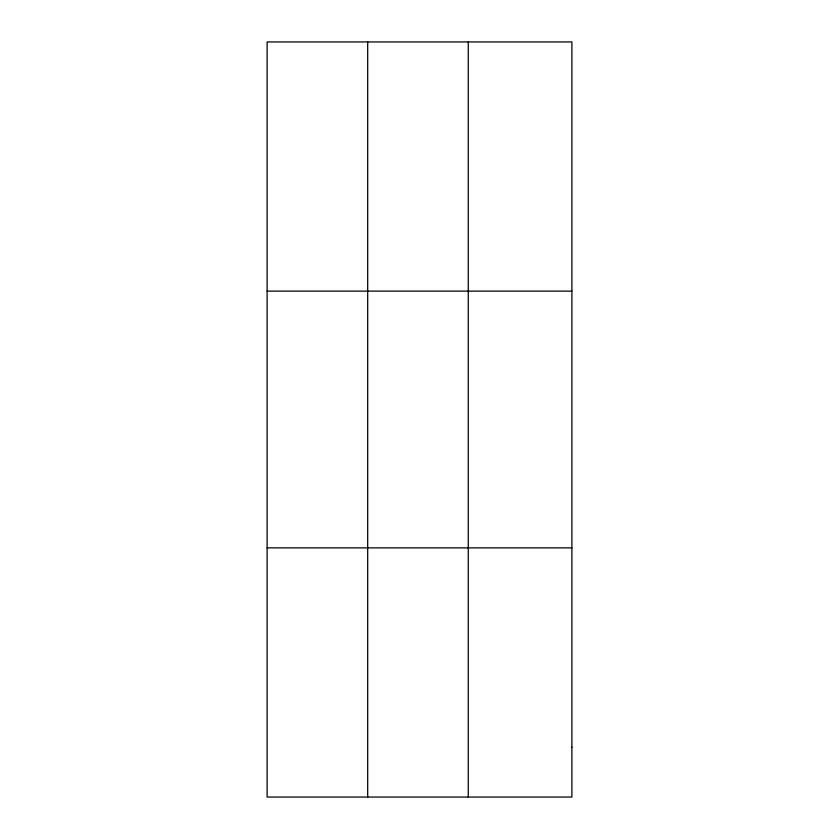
<?xml version="1.0" encoding="UTF-8"?>
<svg xmlns="http://www.w3.org/2000/svg" width="839" height="839" viewBox="0 0 839 839"><rect width="100%" height="100%" fill="white"/><g stroke="black" fill="none" stroke-linecap="round" stroke-linejoin="round"><path stroke-width="1.26" d="M367.692 41.95L367.692 797.05M468.267 41.95L468.267 797.05M267.106 291.133L571.894 291.133M267.106 547.867L571.894 547.867M571.894 747.213L571.894 797.05L267.106 797.05L267.106 41.95L571.894 41.95L571.894 747.213"/></g></svg>
